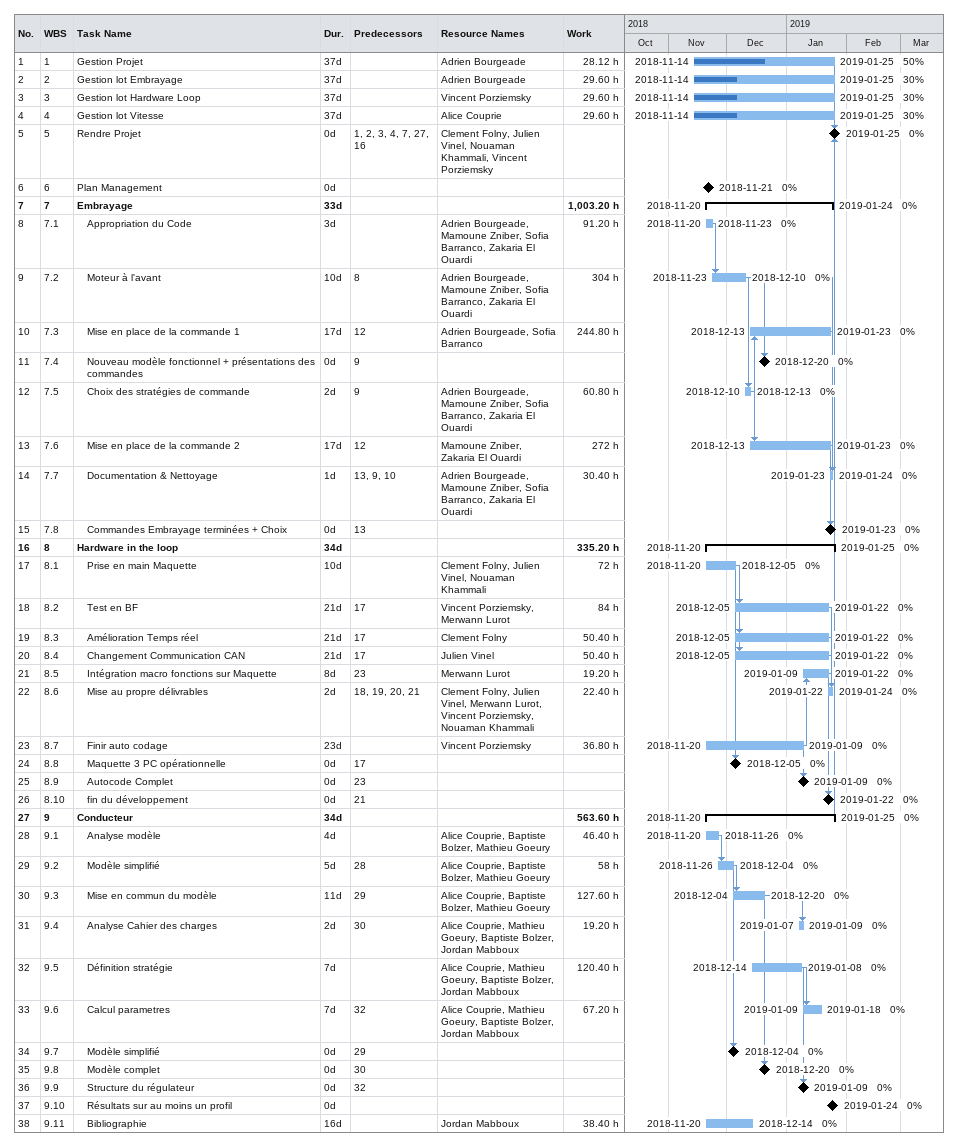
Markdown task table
| ID | WBS | Task | Duration | Start | Finish | Predecessors | Resources | % complete | Work (h) |
|---|---|---|---|---|---|---|---|---|---|
| 1 | 1 | Gestion Projet | 37d | 2018-11-14 | 2019-01-25 |  | Adrien Bourgeade | 50 | 28.12 |
| 2 | 2 | Gestion lot Embrayage | 37d | 2018-11-14 | 2019-01-25 |  | Adrien Bourgeade | 30 | 29.60 |
| 3 | 3 | Gestion lot Hardware Loop | 37d | 2018-11-14 | 2019-01-25 |  | Vincent Porziemsky | 30 | 29.60 |
| 4 | 4 | Gestion lot Vitesse | 37d | 2018-11-14 | 2019-01-25 |  | Alice Couprie | 30 | 29.60 |
| 5 | 5 | Rendre Projet | 0d | 2019-01-25 | 2019-01-25 | 1, 2, 3, 4, 7, 27, 16 | Clement Folny, Julien Vinel, Nouaman Khammali, Vincent Porziemsky | 0 |  |
| 6 | 6 | Plan Management | 0d | 2018-11-21 | 2018-11-21 |  |  | 0 |  |
| 7 | 7 | **Embrayage** | 33d | 2018-11-20 | 2019-01-24 |  |  | 0 | 1003.20 |
| 8 | 7.1 | Appropriation du Code | 3d | 2018-11-20 | 2018-11-23 |  | Adrien Bourgeade, Mamoune Zniber, Sofia Barranco, Zakaria El Ouardi | 0 | 91.20 |
| 9 | 7.2 | Moteur à l'avant | 10d | 2018-11-23 | 2018-12-10 | 8 | Adrien Bourgeade, Mamoune Zniber, Sofia Barranco, Zakaria El Ouardi | 0 | 304 |
| 10 | 7.3 | Mise en place de la commande 1 | 17d | 2018-12-13 | 2019-01-23 | 12 | Adrien Bourgeade, Sofia Barranco | 0 | 244.80 |
| 11 | 7.4 | Nouveau modèle fonctionnel + présentations des commandes | 0d | 2018-12-20 | 2018-12-20 | 9 |  | 0 |  |
| 12 | 7.5 | Choix des stratégies de commande | 2d | 2018-12-10 | 2018-12-13 | 9 | Adrien Bourgeade, Mamoune Zniber, Sofia Barranco, Zakaria El Ouardi | 0 | 60.80 |
| 13 | 7.6 | Mise en place de la commande 2 | 17d | 2018-12-13 | 2019-01-23 | 12 | Mamoune Zniber, Zakaria El Ouardi | 0 | 272 |
| 14 | 7.7 | Documentation & Nettoyage | 1d | 2019-01-23 | 2019-01-24 | 13, 9, 10 | Adrien Bourgeade, Mamoune Zniber, Sofia Barranco, Zakaria El Ouardi | 0 | 30.40 |
| 15 | 7.8 | Commandes Embrayage terminées + Choix | 0d | 2019-01-23 | 2019-01-23 | 13 |  | 0 |  |
| 16 | 8 | **Hardware in the loop** | 34d | 2018-11-20 | 2019-01-25 |  |  | 0 | 335.20 |
| 17 | 8.1 | Prise en main Maquette | 10d | 2018-11-20 | 2018-12-05 |  | Clement Folny, Julien Vinel, Nouaman Khammali | 0 | 72 |
| 18 | 8.2 | Test en BF | 21d | 2018-12-05 | 2019-01-22 | 17 | Vincent Porziemsky, Merwann Lurot | 0 | 84 |
| 19 | 8.3 | Amélioration Temps réel | 21d | 2018-12-05 | 2019-01-22 | 17 | Clement Folny | 0 | 50.40 |
| 20 | 8.4 | Changement Communication CAN | 21d | 2018-12-05 | 2019-01-22 | 17 | Julien Vinel | 0 | 50.40 |
| 21 | 8.5 | Intégration macro fonctions sur Maquette | 8d | 2019-01-09 | 2019-01-22 | 23 | Merwann Lurot | 0 | 19.20 |
| 22 | 8.6 | Mise au propre délivrables | 2d | 2019-01-22 | 2019-01-24 | 18, 19, 20, 21 | Clement Folny, Julien Vinel, Merwann Lurot, Vincent Porziemsky, Nouaman Khammali | 0 | 22.40 |
| 23 | 8.7 | Finir auto codage | 23d | 2018-11-20 | 2019-01-09 |  | Vincent Porziemsky | 0 | 36.80 |
| 24 | 8.8 | Maquette 3 PC opérationnelle | 0d | 2018-12-05 | 2018-12-05 | 17 |  | 0 |  |
| 25 | 8.9 | Autocode Complet | 0d | 2019-01-09 | 2019-01-09 | 23 |  | 0 |  |
| 26 | 8.10 | fin du développement | 0d | 2019-01-22 | 2019-01-22 | 21 |  | 0 |  |
| 27 | 9 | **Conducteur** | 34d | 2018-11-20 | 2019-01-25 |  |  | 0 | 563.60 |
| 28 | 9.1 | Analyse modèle | 4d | 2018-11-20 | 2018-11-26 |  | Alice Couprie, Baptiste Bolzer, Mathieu Goeury | 0 | 46.40 |
| 29 | 9.2 | Modèle simplifié | 5d | 2018-11-26 | 2018-12-04 | 28 | Alice Couprie, Baptiste Bolzer, Mathieu Goeury | 0 | 58 |
| 30 | 9.3 | Mise en commun du modèle | 11d | 2018-12-04 | 2018-12-20 | 29 | Alice Couprie, Baptiste Bolzer, Mathieu Goeury | 0 | 127.60 |
| 31 | 9.4 | Analyse Cahier des charges | 2d | 2019-01-07 | 2019-01-09 | 30 | Alice Couprie, Mathieu Goeury, Baptiste Bolzer, Jordan Mabboux | 0 | 19.20 |
| 32 | 9.5 | Définition stratégie | 7d | 2018-12-14 | 2019-01-08 |  | Alice Couprie, Mathieu Goeury, Baptiste Bolzer, Jordan Mabboux | 0 | 120.40 |
| 33 | 9.6 | Calcul parametres | 7d | 2019-01-09 | 2019-01-18 | 32 | Alice Couprie, Mathieu Goeury, Baptiste Bolzer, Jordan Mabboux | 0 | 67.20 |
| 34 | 9.7 | Modèle simplifié | 0d | 2018-12-04 | 2018-12-04 | 29 |  | 0 |  |
| 35 | 9.8 | Modèle complet | 0d | 2018-12-20 | 2018-12-20 | 30 |  | 0 |  |
| 36 | 9.9 | Structure du régulateur | 0d | 2019-01-09 | 2019-01-09 | 32 |  | 0 |  |
| 37 | 9.10 | Résultats sur au moins un profil | 0d | 2019-01-24 | 2019-01-24 |  |  | 0 |  |
| 38 | 9.11 | Bibliographie | 16d | 2018-11-20 | 2018-12-14 |  | Jordan Mabboux | 0 | 38.40 |
